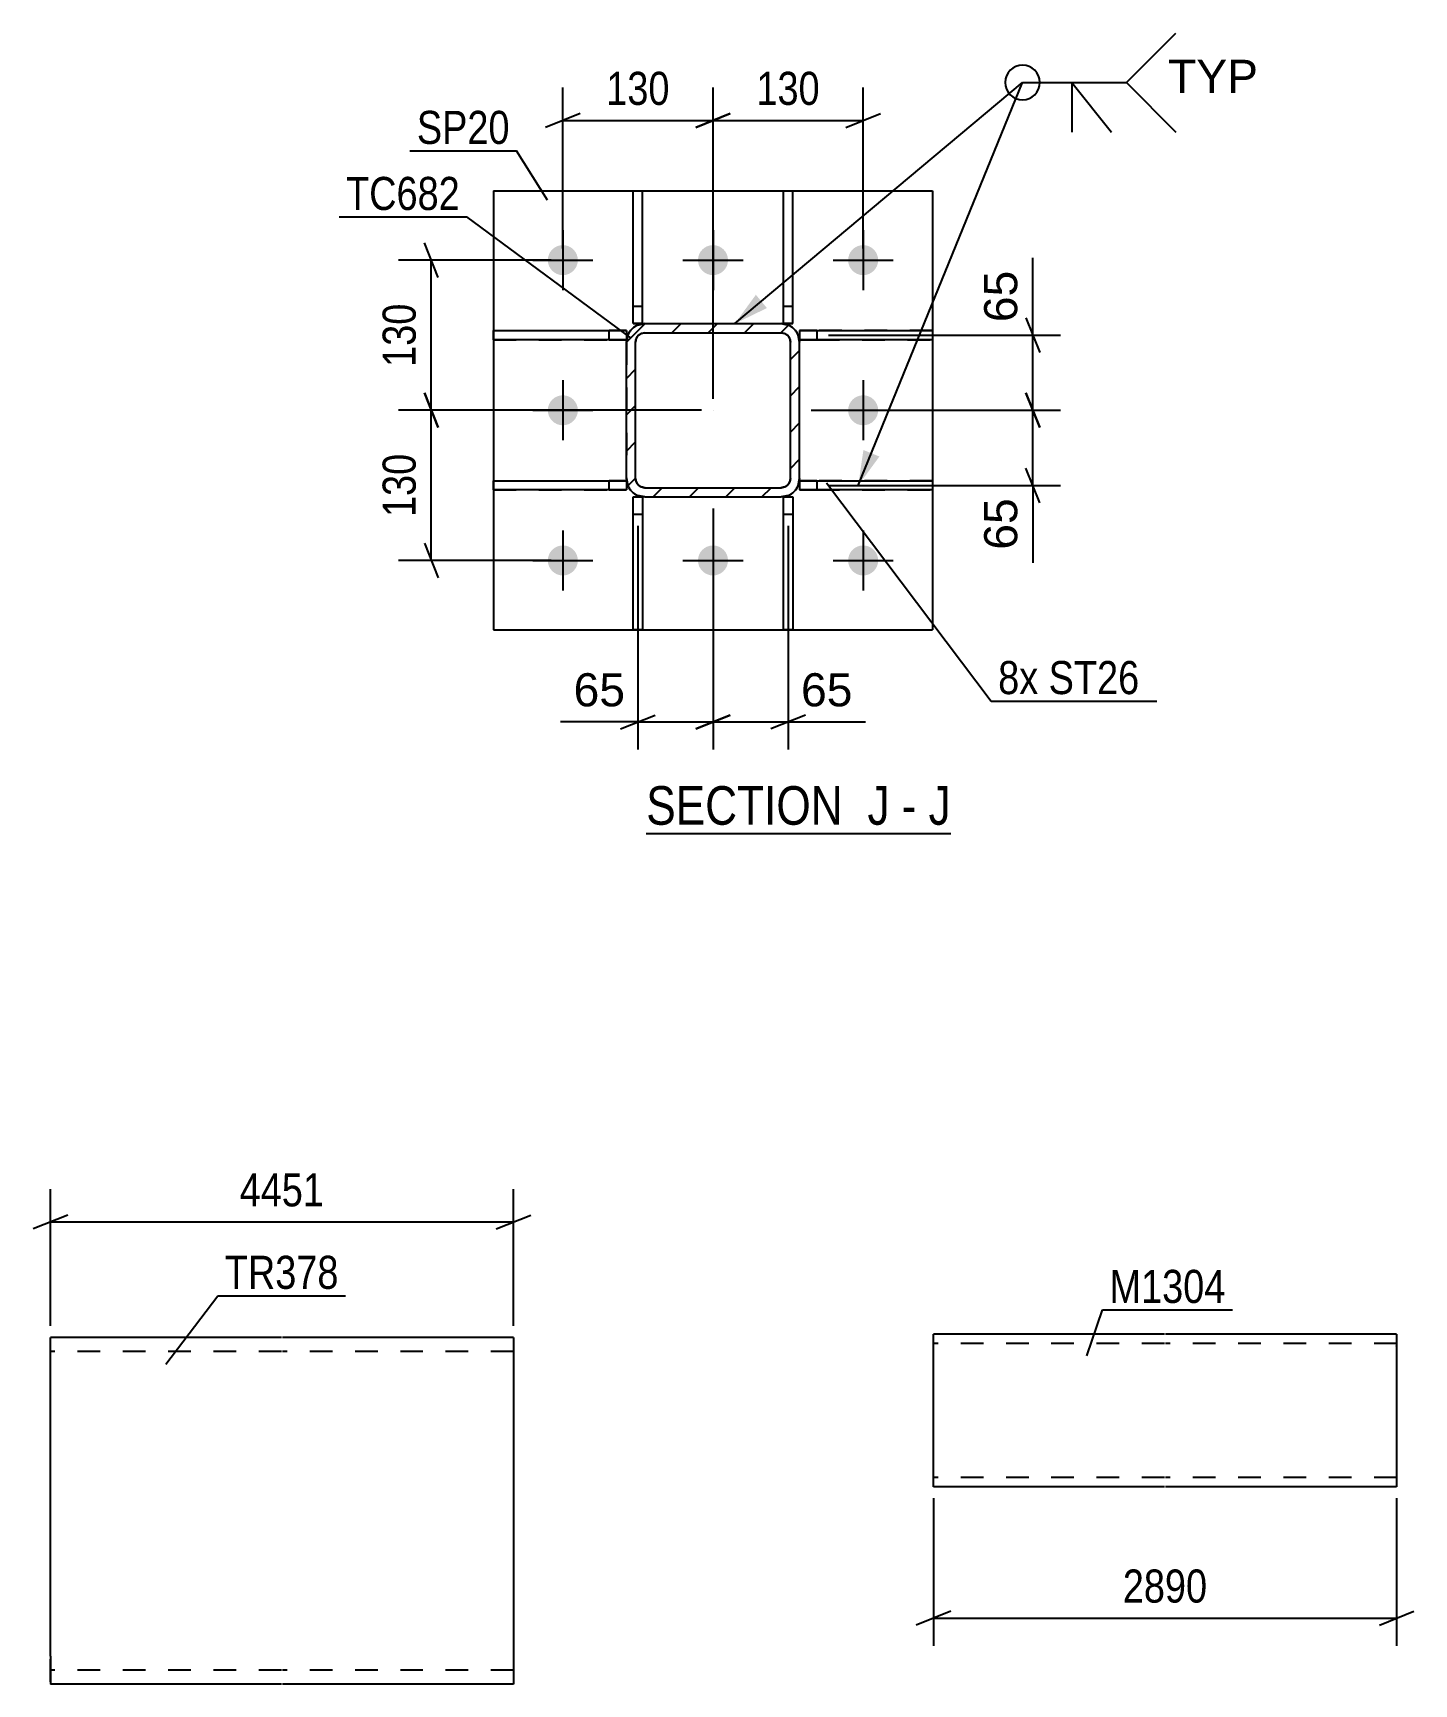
# Model space of a CAD drawing. Header units: millimetres. Extents: x 0 to 841, y 0 to 594.
# Drawn here: x 523.2 to 642.8, y 311.5 to 454.5 of the extents above; entities that cross this region are included whole.
import ezdxf

# ---------------------------------------------------------------- set-up
doc = ezdxf.new("R2010")
doc.units = ezdxf.units.MM
doc.linetypes.add('DXK_LINE_DOT2', pattern=[3.9198, 1.9599, -1.9599])
doc.linetypes.add('DXK_LINE_DOT3', pattern=[5.9187, 2.979, -0.9799, 0.9799, -0.9799])
doc.styles.add('Arial', font='ARIAL.TTF', dxfattribs={"height": 0.2})
doc.styles.add('Arial Narrow', font='ARIALN.TTF', dxfattribs={"height": 0.2})

# ---------------------------------------------------------------- blocks, each defined once
blk = doc.blocks.new('Unknown-318891736-61 - 1640')
at = {"color": 6, "linetype": 'Continuous'}
blk.add_line((576.33, 385.16), (602.7, 385.16), dxfattribs=at)
at = {"color": 0, "linetype": 'Continuous'}
for points in [[(594.44, 385.91), (594.44, 389.41), (576.33, 389.41), (576.33, 385.91)], [(597.4, 385.91), (597.4, 389.41), (595.49, 389.41), (595.49, 385.91)], [(599.73, 385.91), (599.73, 389.41), (598.45, 389.41), (598.45, 385.91)], [(602.7, 385.91), (602.7, 389.41), (600.78, 389.41), (600.78, 385.91)]]:
    blk.add_wipeout(points, dxfattribs=at)
at = {"color": 7, "linetype": 'Continuous', "style": 'Arial Narrow'}
for s, p in [('SECTION ', (576.33, 385.91)), ('J', (595.49, 385.91)), ('J', (600.78, 385.91)), ('-', (598.45, 385.91))]:
    blk.add_text(s, height=3.34, dxfattribs=at).set_placement(p)
blk = doc.blocks.new('Part-318891736-3151 - 3135')
at = {"color": 2, "linetype": 'Continuous'}
for p, q in [((621.2, 341.8), (601.2, 341.8)), ((601.2, 328.72), (601.2, 341.8)), ((641.3, 341.8), (621.3, 341.8)), ((641.3, 341.8), (641.3, 340.2)), ((641.3, 340.2), (641.3, 328.6)), ((601.2, 328.6), (601.2, 328.72)), ((621.2, 328.6), (601.2, 328.6)), ((641.3, 328.6), (621.3, 328.6))]:
    blk.add_line(p, q, dxfattribs=at)
at = {"color": 7, "linetype": 'DXK_LINE_DOT2'}
for p, q in [((641.3, 341.68), (641.3, 340.2)), ((621.2, 341), (601.2, 341)), ((601.2, 340.94), (601.2, 341)), ((601.2, 340.76), (601.2, 340.81)), ((641.3, 341), (621.3, 341)), ((641.3, 340.94), (641.3, 341)), ((641.3, 340.76), (641.3, 340.81)), ((621.2, 329.4), (601.2, 329.4)), ((641.3, 329.4), (621.3, 329.4))]:
    blk.add_line(p, q, dxfattribs=at)
blk = doc.blocks.new('Part-318891736-2355 - 2339')
at = {"color": 2, "linetype": 'Continuous'}
for p, q in [((544.74, 341.52), (524.74, 341.52)), ((524.74, 313.92), (524.74, 341.52)), ((564.84, 341.52), (544.84, 341.52)), ((564.84, 341.52), (564.84, 311.52)), ((524.74, 313.92), (524.74, 311.52)), ((544.74, 311.52), (524.74, 311.52)), ((564.84, 311.52), (544.84, 311.52))]:
    blk.add_line(p, q, dxfattribs=at)
at = {"color": 7, "linetype": 'DXK_LINE_DOT2'}
for p, q in [((544.74, 340.32), (524.74, 340.32)), ((564.84, 340.32), (544.84, 340.32)), ((524.74, 311.7), (524.74, 313.92)), ((524.74, 312.72), (524.74, 312.81)), ((544.74, 312.72), (524.74, 312.72)), ((564.84, 312.72), (544.84, 312.72)), ((564.84, 312.72), (564.84, 312.81))]:
    blk.add_line(p, q, dxfattribs=at)
blk = doc.blocks.new('Part-318891736-1663 - 1640')
at = {"color": 2, "linetype": 'Continuous'}
for p, q in [((563.11, 440.79), (601.11, 440.79)), ((563.11, 440.79), (563.11, 402.79)), ((601.11, 440.79), (601.11, 402.79)), ((563.11, 402.79), (601.11, 402.79))]:
    blk.add_line(p, q, dxfattribs=at)
blk = doc.blocks.new('Part-318891736-1689 - 1640')
at = {"color": 2, "linetype": 'Continuous'}
for p, q in [((588.21, 414.29), (588.21, 414.29)), ((588.21, 414.29), (589.01, 414.29)), ((588.21, 402.79), (588.21, 414.29)), ((589.01, 414.29), (589.01, 414.29)), ((589.01, 414.29), (589.01, 402.79)), ((589.01, 402.79), (588.21, 402.79))]:
    blk.add_line(p, q, dxfattribs=at)
at = {"color": 7, "linetype": 'DXK_LINE_DOT2'}
for p, q in [((588.21, 414.29), (588.21, 414.29)), ((588.21, 414.29), (589.01, 414.29)), ((589.01, 414.29), (589.01, 414.29)), ((588.21, 412.79), (589.01, 412.79))]:
    blk.add_line(p, q, dxfattribs=at)
blk = doc.blocks.new('Part-318891736-1657 - 1640')
at = {"linetype": 'Continuous'}
h = blk.add_hatch(dxfattribs=at)
h.set_pattern_fill('', scale=0.7, style=0, pattern_type=0)
h.set_pattern_definition([(45, (576.2079, 429.292), (-1.57154, 1.57154), [])])
h.paths.add_polyline_path([(588.01, 429.29), (576.21, 429.29), (575.6, 429.17), (575.08, 428.82), (574.73, 428.3), (574.61, 427.69), (574.61, 415.89), (574.73, 415.28), (575.08, 414.76), (575.6, 414.41), (576.21, 414.29), (588.01, 414.29), (588.62, 414.41), (589.14, 414.76), (589.49, 415.28), (589.61, 415.89), (589.61, 427.69), (589.49, 428.3), (589.14, 428.82), (588.62, 429.17)])
h.paths.add_polyline_path([(588.75, 428), (588.81, 427.69), (588.81, 415.89), (588.75, 415.59), (588.57, 415.33), (588.31, 415.15), (588.01, 415.09), (576.21, 415.09), (575.9, 415.15), (575.64, 415.33), (575.47, 415.59), (575.41, 415.89), (575.41, 427.69), (575.47, 428), (575.64, 428.26), (575.9, 428.43), (576.21, 428.49), (588.01, 428.49), (588.31, 428.43), (588.57, 428.26)])
at = {"color": 7, "linetype": 'DXK_LINE_DOT2'}
for p, q in [((575.6, 429.17), (576.21, 429.29)), ((576.21, 429.29), (588.01, 429.29)), ((588.01, 429.29), (588.62, 429.17)), ((574.61, 427.69), (574.73, 428.3)), ((574.61, 427.69), (574.61, 415.89)), ((575.47, 428), (575.41, 427.69)), ((575.41, 415.89), (575.41, 427.69)), ((576.21, 428.49), (575.9, 428.43)), ((576.21, 428.49), (588.01, 428.49)), ((588.31, 428.43), (588.01, 428.49)), ((588.81, 427.69), (588.75, 428)), ((588.81, 415.89), (588.81, 427.69)), ((589.49, 428.3), (589.61, 427.69)), ((589.61, 415.89), (589.61, 427.69)), ((574.73, 415.28), (574.61, 415.89)), ((575.41, 415.89), (575.47, 415.59)), ((575.9, 415.15), (576.21, 415.09)), ((576.21, 415.09), (588.01, 415.09)), ((588.01, 415.09), (588.31, 415.15)), ((588.75, 415.59), (588.81, 415.89)), ((589.61, 415.89), (589.49, 415.28)), ((576.21, 414.29), (575.6, 414.41)), ((576.21, 414.29), (588.01, 414.29)), ((588.62, 414.41), (588.01, 414.29))]:
    blk.add_line(p, q, dxfattribs=at)
at = {"color": 2, "linetype": 'Continuous'}
for p, q in [((576.21, 429.29), (575.6, 429.17)), ((576.21, 429.29), (576.21, 429.29)), ((576.21, 429.29), (588.01, 429.29)), ((588.01, 429.29), (588.01, 429.29)), ((588.62, 429.17), (588.01, 429.29)), ((574.73, 428.3), (574.61, 427.69)), ((574.61, 427.69), (574.61, 427.69)), ((574.61, 415.89), (574.61, 427.69)), ((575.41, 427.69), (575.47, 428)), ((575.41, 427.69), (575.41, 427.69)), ((575.41, 415.89), (575.41, 427.69)), ((575.9, 428.43), (576.21, 428.49)), ((576.21, 428.49), (576.21, 428.49)), ((576.21, 428.49), (588.01, 428.49)), ((588.01, 428.49), (588.01, 428.49)), ((588.01, 428.49), (588.31, 428.43)), ((588.75, 428), (588.81, 427.69)), ((588.81, 427.69), (588.81, 427.69)), ((588.81, 415.89), (588.81, 427.69)), ((589.61, 427.69), (589.49, 428.3)), ((589.61, 427.69), (589.61, 427.69)), ((589.61, 415.89), (589.61, 427.69)), ((574.61, 415.89), (574.61, 415.89)), ((574.61, 415.89), (574.73, 415.28)), ((575.41, 415.89), (575.41, 415.89)), ((575.47, 415.59), (575.41, 415.89)), ((576.21, 415.09), (575.9, 415.15)), ((576.21, 415.09), (576.21, 415.09)), ((576.21, 415.09), (588.01, 415.09)), ((588.31, 415.15), (588.01, 415.09)), ((588.01, 415.09), (588.01, 415.09)), ((588.81, 415.89), (588.75, 415.59)), ((588.81, 415.89), (588.81, 415.89)), ((589.49, 415.28), (589.61, 415.89)), ((589.61, 415.89), (589.61, 415.89)), ((575.6, 414.41), (576.21, 414.29)), ((576.21, 414.29), (576.21, 414.29)), ((576.21, 414.29), (588.01, 414.29)), ((588.01, 414.29), (588.62, 414.41)), ((588.01, 414.29), (588.01, 414.29))]:
    blk.add_line(p, q, dxfattribs=at)
at = {"color": 7, "linetype": 'DXK_LINE_DOT3'}
blk.add_line((582.11, 421.79), (582.11, 421.79), dxfattribs=at)
at = {"color": 7, "linetype": 'DXK_LINE_DOT2'}
for centre, radius, start, end in [((576.21, 427.69), 1.6, 112.5, 157.5), ((588.01, 427.69), 1.6, 22.5, 67.5), ((576.21, 427.69), 0.8, 112.5, 157.5), ((588.01, 427.69), 0.8, 22.5, 67.5), ((576.21, 415.89), 1.6, 202.5, 247.5), ((576.21, 415.89), 0.8, 202.5, 247.5), ((588.01, 415.89), 0.8, 292.5, 337.5), ((588.01, 415.89), 1.6, 292.5, 337.5)]:
    blk.add_arc(centre, radius, start, end, dxfattribs=at)
at = {"color": 2, "linetype": 'Continuous'}
for centre, radius, start, end in [((576.21, 427.69), 1.6, 112.5, 157.5), ((588.01, 427.69), 1.6, 22.5, 67.5), ((576.21, 427.69), 0.8, 112.5, 157.5), ((588.01, 427.69), 0.8, 22.5, 67.5), ((576.21, 415.89), 1.6, 202.5, 247.5), ((576.21, 415.89), 0.8, 202.5, 247.5), ((588.01, 415.89), 0.8, 292.5, 337.5), ((588.01, 415.89), 1.6, 292.5, 337.5)]:
    blk.add_arc(centre, radius, start, end, dxfattribs=at)
blk = doc.blocks.new('Part-318891736-1699 - 1640')
at = {"color": 2, "linetype": 'Continuous'}
for p, q in [((588.21, 429.29), (588.21, 440.79)), ((588.21, 440.79), (589.01, 440.79)), ((589.01, 429.29), (589.01, 440.79)), ((588.21, 429.29), (589.01, 429.29)), ((588.21, 429.29), (588.21, 429.29)), ((589.01, 429.29), (589.01, 429.29))]:
    blk.add_line(p, q, dxfattribs=at)
at = {"color": 7, "linetype": 'DXK_LINE_DOT2'}
for p, q in [((588.21, 430.79), (589.01, 430.79)), ((589.01, 429.29), (588.21, 429.29))]:
    blk.add_line(p, q, dxfattribs=at)
blk = doc.blocks.new('Part-318891736-1694 - 1640')
at = {"color": 2, "linetype": 'Continuous'}
for p, q in [((575.21, 414.29), (575.21, 414.29)), ((575.21, 414.29), (576.01, 414.29)), ((575.21, 402.79), (575.21, 414.29)), ((576.01, 414.29), (576.01, 414.29)), ((576.01, 414.29), (576.01, 402.79)), ((576.01, 402.79), (575.21, 402.79))]:
    blk.add_line(p, q, dxfattribs=at)
at = {"color": 7, "linetype": 'DXK_LINE_DOT2'}
for p, q in [((575.21, 414.29), (575.21, 414.29)), ((575.21, 414.29), (576.01, 414.29)), ((576.01, 414.29), (576.01, 414.29)), ((575.21, 412.79), (576.01, 412.79))]:
    blk.add_line(p, q, dxfattribs=at)
blk = doc.blocks.new('Part-318891736-1704 - 1640')
at = {"color": 2, "linetype": 'Continuous'}
for p, q in [((575.21, 429.29), (575.21, 440.79)), ((575.21, 440.79), (576.01, 440.79)), ((576.01, 429.29), (576.01, 440.79)), ((575.21, 429.29), (576.01, 429.29)), ((575.21, 429.29), (575.21, 429.29)), ((576.01, 429.29), (576.01, 429.29))]:
    blk.add_line(p, q, dxfattribs=at)
at = {"color": 7, "linetype": 'DXK_LINE_DOT2'}
for p, q in [((575.21, 430.79), (576.01, 430.79)), ((576.01, 429.29), (575.21, 429.29))]:
    blk.add_line(p, q, dxfattribs=at)
blk = doc.blocks.new('Part-318891736-1709 - 1640')
at = {"color": 2, "linetype": 'Continuous'}
for p, q in [((589.61, 428.69), (589.61, 428.69)), ((589.61, 428.69), (601.11, 428.69)), ((589.61, 428.69), (589.61, 427.89)), ((601.11, 427.89), (589.61, 427.89)), ((601.11, 428.69), (601.11, 427.89))]:
    blk.add_line(p, q, dxfattribs=at)
at = {"color": 7, "linetype": 'DXK_LINE_DOT2'}
for p, q in [((591.11, 428.69), (589.61, 428.69)), ((589.61, 428.69), (589.61, 428.69)), ((589.61, 427.89), (591.11, 427.89)), ((601.11, 428.69), (591.11, 428.69)), ((591.11, 428.69), (591.11, 427.89)), ((591.11, 427.89), (601.11, 427.89))]:
    blk.add_line(p, q, dxfattribs=at)
blk = doc.blocks.new('Part-318891736-1714 - 1640')
at = {"color": 2, "linetype": 'Continuous'}
for p, q in [((589.61, 415.69), (589.61, 415.69)), ((589.61, 415.69), (601.11, 415.69)), ((589.61, 415.69), (589.61, 414.89)), ((601.11, 414.89), (589.61, 414.89)), ((601.11, 415.69), (601.11, 414.89))]:
    blk.add_line(p, q, dxfattribs=at)
at = {"color": 7, "linetype": 'DXK_LINE_DOT2'}
for p, q in [((591.11, 415.69), (589.61, 415.69)), ((589.61, 415.69), (589.61, 415.69)), ((589.61, 414.89), (591.11, 414.89)), ((601.11, 415.69), (591.11, 415.69)), ((591.11, 415.69), (591.11, 414.89)), ((591.11, 414.89), (601.11, 414.89))]:
    blk.add_line(p, q, dxfattribs=at)
blk = doc.blocks.new('Part-318891736-1719 - 1640')
at = {"color": 2, "linetype": 'Continuous'}
for p, q in [((563.11, 427.89), (563.11, 428.69)), ((563.11, 428.69), (574.61, 428.69)), ((574.61, 427.89), (563.11, 427.89)), ((574.61, 428.69), (574.61, 427.89)), ((574.61, 427.89), (574.61, 427.89))]:
    blk.add_line(p, q, dxfattribs=at)
at = {"color": 7, "linetype": 'DXK_LINE_DOT2'}
for p, q in [((563.11, 428.69), (573.11, 428.69)), ((563.11, 427.89), (573.11, 427.89)), ((573.11, 427.89), (573.11, 428.69)), ((574.61, 428.69), (573.11, 428.69)), ((573.11, 427.89), (574.61, 427.89)), ((574.61, 428.69), (574.61, 428.69))]:
    blk.add_line(p, q, dxfattribs=at)
blk = doc.blocks.new('Part-318891736-1724 - 1640')
at = {"color": 2, "linetype": 'Continuous'}
for p, q in [((563.11, 414.89), (563.11, 415.69)), ((563.11, 415.69), (574.61, 415.69)), ((574.61, 414.89), (563.11, 414.89)), ((574.61, 415.69), (574.61, 414.89)), ((574.61, 414.89), (574.61, 414.89))]:
    blk.add_line(p, q, dxfattribs=at)
at = {"color": 7, "linetype": 'DXK_LINE_DOT2'}
for p, q in [((563.11, 415.69), (573.11, 415.69)), ((563.11, 414.89), (573.11, 414.89)), ((573.11, 414.89), (573.11, 415.69)), ((574.61, 415.69), (573.11, 415.69)), ((573.11, 414.89), (574.61, 414.89)), ((574.61, 415.69), (574.61, 415.69))]:
    blk.add_line(p, q, dxfattribs=at)
blk = doc.blocks.new('Bolt-318891736-1735 - 1640')
at = {"linetype": 'Continuous'}
for points in [[(570.41, 434.79, -1), (567.81, 434.79, -1)], [(583.41, 434.79, -1), (580.81, 434.79, -1)], [(596.41, 434.79, -1), (593.81, 434.79, -1)], [(570.41, 421.79, -1), (567.81, 421.79, -1)], [(596.41, 421.79, -1), (593.81, 421.79, -1)], [(570.41, 408.79, -1), (567.81, 408.79, -1)], [(583.41, 408.79, -1), (580.81, 408.79, -1)], [(596.41, 408.79, -1), (593.81, 408.79, -1)]]:
    blk.add_hatch(color=1, dxfattribs=at).paths.add_polyline_path(points)
at = {"color": 1, "linetype": 'Continuous'}
for p, q in [((569.11, 437.39), (569.11, 432.19)), ((582.11, 437.39), (582.11, 432.19)), ((595.11, 437.39), (595.11, 432.19)), ((566.51, 434.79), (571.71, 434.79)), ((579.51, 434.79), (584.71, 434.79)), ((592.51, 434.79), (597.71, 434.79)), ((569.11, 424.39), (569.11, 419.19)), ((595.11, 424.39), (595.11, 419.19)), ((566.51, 421.79), (571.71, 421.79)), ((592.51, 421.79), (597.71, 421.79)), ((569.11, 411.39), (569.11, 406.19)), ((582.11, 411.39), (582.11, 406.19)), ((595.11, 411.39), (595.11, 406.19)), ((566.51, 408.79), (571.71, 408.79)), ((579.51, 408.79), (584.71, 408.79)), ((592.51, 408.79), (597.71, 408.79))]:
    blk.add_line(p, q, dxfattribs=at)
blk = doc.blocks.new('StraightDimension-318891736-3154 - 3135')
at = {"color": 7, "linetype": 'Continuous'}
for p, q in [((601.2, 327.6), (601.2, 314.82)), ((641.3, 327.6), (641.3, 314.82)), ((602.7, 317.82), (599.7, 316.62)), ((639.8, 316.62), (642.8, 317.82)), ((601.2, 317.22), (641.3, 317.22))]:
    blk.add_line(p, q, dxfattribs=at)
at = {"color": 0}
blk.add_wipeout([(625.51, 317.97), (625.51, 322.17), (616.99, 322.17), (616.99, 317.97)], dxfattribs=at)
at = {"color": 3, "style": 'Arial Narrow'}
blk.add_text('2890', height=2.863, dxfattribs=at).set_placement((617.59, 318.57))
blk = doc.blocks.new('StraightDimension-318891736-2360 - 2339')
at = {"color": 7, "linetype": 'Continuous'}
for p, q in [((524.74, 342.52), (524.74, 354.37)), ((564.84, 342.52), (564.84, 354.37)), ((526.24, 352.12), (523.24, 350.92)), ((563.34, 350.92), (566.34, 352.12)), ((524.74, 351.52), (564.84, 351.52))]:
    blk.add_line(p, q, dxfattribs=at)
at = {"color": 0}
blk.add_wipeout([(549.04, 352.27), (549.04, 356.47), (540.53, 356.47), (540.53, 352.27)], dxfattribs=at)
at = {"color": 3, "style": 'Arial Narrow'}
blk.add_text('4451', height=2.863, dxfattribs=at).set_placement((541.13, 352.87))
blk = doc.blocks.new('StraightDimension-318891736-10969 - 1640')
at = {"color": 7, "linetype": 'Continuous'}
for p, q in [((558.32, 420.29), (557.12, 423.29)), ((581.11, 421.79), (554.87, 421.79)), ((557.72, 408.79), (557.72, 421.79)), ((557.12, 410.29), (558.32, 407.29)), ((568.11, 408.79), (554.87, 408.79))]:
    blk.add_line(p, q, dxfattribs=at)
at = {"color": 0}
blk.add_wipeout([(556.97, 418.63), (552.77, 418.63), (552.77, 411.95), (556.97, 411.95)], dxfattribs=at)
at = {"color": 3, "style": 'Arial Narrow'}
blk.add_text('130', height=2.863, rotation=90.0002, dxfattribs=at).set_placement((556.37, 412.55))
blk = doc.blocks.new('StraightDimension-318891736-10968 - 1640')
at = {"color": 7, "linetype": 'Continuous'}
for p, q in [((558.32, 433.29), (557.12, 436.29)), ((568.11, 434.79), (554.87, 434.79)), ((557.72, 421.79), (557.72, 434.79)), ((557.12, 423.29), (558.32, 420.29)), ((581.11, 421.79), (554.87, 421.79))]:
    blk.add_line(p, q, dxfattribs=at)
at = {"color": 0}
blk.add_wipeout([(556.97, 431.63), (552.77, 431.63), (552.77, 424.95), (556.97, 424.95)], dxfattribs=at)
at = {"color": 3, "style": 'Arial Narrow'}
blk.add_text('130', height=2.863, rotation=90.0002, dxfattribs=at).set_placement((556.37, 425.55))
blk = doc.blocks.new('StraightDimension-318891736-1777 - 1640')
at = {"color": 7, "linetype": 'Continuous'}
for p, q in [((582.11, 413.29), (582.11, 392.41)), ((575.61, 411.79), (575.61, 392.41)), ((575.61, 394.81), (568.91, 394.81)), ((575.61, 394.81), (568.91, 394.81)), ((574.11, 394.21), (577.11, 395.41)), ((575.61, 394.81), (582.11, 394.81)), ((583.61, 395.41), (580.61, 394.21))]:
    blk.add_line(p, q, dxfattribs=at)
at = {"color": 0}
blk.add_wipeout([(575.08, 395.56), (575.08, 399.76), (569.44, 399.76), (569.44, 395.56)], dxfattribs=at)
at = {"color": 3, "style": 'Arial'}
blk.add_text('65', height=2.865, dxfattribs=at).set_placement((570.04, 396.16))
blk = doc.blocks.new('StraightDimension-318891736-1770 - 1640')
at = {"color": 7, "linetype": 'Continuous'}
for p, q in [((609.8, 428.29), (609.8, 434.99)), ((609.8, 428.29), (609.8, 434.99)), ((609.2, 429.79), (610.4, 426.79)), ((592.11, 428.29), (612.2, 428.29)), ((609.8, 421.79), (609.8, 428.29)), ((610.4, 420.29), (609.2, 423.29)), ((590.61, 421.79), (612.2, 421.79))]:
    blk.add_line(p, q, dxfattribs=at)
at = {"color": 0}
blk.add_wipeout([(609.05, 434.46), (604.85, 434.46), (604.85, 428.82), (609.05, 428.82)], dxfattribs=at)
at = {"color": 3, "style": 'Arial'}
blk.add_text('65', height=2.865, rotation=90.0002, dxfattribs=at).set_placement((608.45, 429.42))
blk = doc.blocks.new('StraightDimension-318891736-1764 - 1640')
at = {"color": 7, "linetype": 'Continuous'}
for p, q in [((609.2, 423.29), (610.4, 420.29)), ((590.61, 421.79), (612.2, 421.79)), ((609.8, 415.29), (609.8, 421.79)), ((610.4, 413.79), (609.2, 416.79)), ((592.11, 415.29), (612.2, 415.29)), ((609.8, 415.29), (609.8, 408.59)), ((609.8, 415.29), (609.8, 408.59))]:
    blk.add_line(p, q, dxfattribs=at)
at = {"color": 0}
blk.add_wipeout([(609.05, 414.77), (604.85, 414.77), (604.85, 409.12), (609.05, 409.12)], dxfattribs=at)
at = {"color": 3, "style": 'Arial'}
blk.add_text('65', height=2.865, rotation=90.0002, dxfattribs=at).set_placement((608.45, 409.72))
blk = doc.blocks.new('StraightDimension-318891736-1784 - 1640')
at = {"color": 7, "linetype": 'Continuous'}
for p, q in [((582.11, 413.29), (582.11, 392.41)), ((588.61, 411.79), (588.61, 392.41)), ((580.61, 394.21), (583.61, 395.41)), ((582.11, 394.81), (588.61, 394.81)), ((590.11, 395.41), (587.11, 394.21)), ((588.61, 394.81), (595.3, 394.81)), ((588.61, 394.81), (595.3, 394.81))]:
    blk.add_line(p, q, dxfattribs=at)
at = {"color": 0}
blk.add_wipeout([(594.78, 395.56), (594.78, 399.76), (589.13, 399.76), (589.13, 395.56)], dxfattribs=at)
at = {"color": 3, "style": 'Arial'}
blk.add_text('65', height=2.865, dxfattribs=at).set_placement((589.73, 396.16))
blk = doc.blocks.new('StraightDimension-318891736-10948 - 1640')
at = {"color": 7, "linetype": 'Continuous'}
for p, q in [((582.11, 422.79), (582.11, 449.73)), ((595.11, 435.79), (595.11, 449.73)), ((583.61, 447.48), (580.61, 446.28)), ((593.61, 446.28), (596.61, 447.48)), ((582.11, 446.88), (595.11, 446.88))]:
    blk.add_line(p, q, dxfattribs=at)
at = {"color": 0}
blk.add_wipeout([(591.95, 447.63), (591.95, 451.83), (585.27, 451.83), (585.27, 447.63)], dxfattribs=at)
at = {"color": 3, "style": 'Arial Narrow'}
blk.add_text('130', height=2.863, dxfattribs=at).set_placement((585.87, 448.23))
blk = doc.blocks.new('StraightDimension-318891736-10949 - 1640')
at = {"color": 7, "linetype": 'Continuous'}
for p, q in [((569.11, 435.79), (569.11, 449.73)), ((582.11, 422.79), (582.11, 449.73)), ((570.61, 447.48), (567.61, 446.28)), ((580.61, 446.28), (583.61, 447.48)), ((569.11, 446.88), (582.11, 446.88))]:
    blk.add_line(p, q, dxfattribs=at)
at = {"color": 0}
blk.add_wipeout([(578.95, 447.63), (578.95, 451.83), (572.27, 451.83), (572.27, 447.63)], dxfattribs=at)
at = {"color": 3, "style": 'Arial Narrow'}
blk.add_text('130', height=2.863, dxfattribs=at).set_placement((572.87, 448.23))
blk = doc.blocks.new('Mark-318891736-3147 - 3135')
at = {"color": 0}
blk.add_wipeout([(626.49, 344.51), (626.49, 347.51), (616.44, 347.51), (616.44, 344.51)], dxfattribs=at)
blk.add_wipeout([(626.49, 344.51), (626.49, 347.51), (616.44, 347.51), (616.44, 344.51)], dxfattribs=at)
at = {"color": 30, "linetype": 'Continuous'}
for p, q in [((614.47, 339.93), (615.84, 343.91)), ((615.84, 343.91), (627.09, 343.91))]:
    blk.add_line(p, q, dxfattribs=at)
at = {"color": 3, "style": 'Arial Narrow'}
blk.add_text('M1304', height=2.863, dxfattribs=at).set_placement((616.44, 344.51))
blk = doc.blocks.new('Mark-318891736-2351 - 2339')
at = {"color": 0}
blk.add_wipeout([(549.7, 345.73), (549.7, 348.73), (539.84, 348.73), (539.84, 345.73)], dxfattribs=at)
blk.add_wipeout([(549.7, 345.73), (549.7, 348.73), (539.84, 348.73), (539.84, 345.73)], dxfattribs=at)
at = {"color": 30, "linetype": 'Continuous'}
for p, q in [((534.73, 339.2), (539.24, 345.13)), ((539.24, 345.13), (550.3, 345.13))]:
    blk.add_line(p, q, dxfattribs=at)
at = {"color": 3, "style": 'Arial Narrow'}
blk.add_text('TR378', height=2.863, dxfattribs=at).set_placement((539.84, 345.73))
blk = doc.blocks.new('Mark-318891736-1653 - 1640')
at = {"color": 0}
blk.add_wipeout([(560.2, 439.13), (560.2, 442.13), (550.34, 442.13), (550.34, 439.13)], dxfattribs=at)
blk.add_wipeout([(560.2, 439.13), (560.2, 442.13), (550.34, 442.13), (550.34, 439.13)], dxfattribs=at)
at = {"color": 30, "linetype": 'Continuous'}
for p in [(549.74, 438.53), (575.03, 428.02)]:
    blk.add_line(p, (560.8, 438.53), dxfattribs=at)
at = {"color": 3, "style": 'Arial Narrow'}
blk.add_text('TC682', height=2.863, dxfattribs=at).set_placement((550.34, 439.13))
blk = doc.blocks.new('MarkSet-318891736-1828 - 1640')
at = {"color": 0}
for points in [[(610.27, 397.22), (610.27, 400.22), (606.8, 400.22), (606.8, 397.22)], [(619.03, 397.22), (619.03, 400.22), (611.17, 400.22), (611.17, 397.22)]]:
    blk.add_wipeout(points, dxfattribs=at)
for points in [[(610.27, 397.22), (610.27, 400.22), (606.8, 400.22), (606.8, 397.22)], [(619.03, 397.22), (619.03, 400.22), (611.17, 400.22), (611.17, 397.22)]]:
    blk.add_wipeout(points, dxfattribs=at)
at = {"color": 30, "linetype": 'Continuous'}
for p, q in [((591.94, 415.5), (606.2, 396.62)), ((606.2, 396.62), (620.53, 396.62))]:
    blk.add_line(p, q, dxfattribs=at)
at = {"color": 3, "style": 'Arial Narrow'}
for s, p in [('8x', (606.8, 397.22)), ('ST26', (611.17, 397.22))]:
    blk.add_text(s, height=2.863, dxfattribs=at).set_placement(p)
blk = doc.blocks.new('Mark-318891736-1659 - 1640')
at = {"color": 0}
blk.add_wipeout([(564.51, 444.85), (564.51, 447.85), (556.47, 447.85), (556.47, 444.85)], dxfattribs=at)
blk.add_wipeout([(564.51, 444.85), (564.51, 447.85), (556.47, 447.85), (556.47, 444.85)], dxfattribs=at)
at = {"color": 30, "linetype": 'Continuous'}
for p in [(555.87, 444.25), (567.77, 439.98)]:
    blk.add_line(p, (565.11, 444.25), dxfattribs=at)
at = {"color": 3, "style": 'Arial Narrow'}
blk.add_text('SP20', height=2.863, dxfattribs=at).set_placement((556.47, 444.85))
blk = doc.blocks.new('WeldMark-318891736-1790 - 1640')
at = {"linetype": 'Continuous'}
for points in [[(586.78, 430.64), (584, 429.29), (585.82, 431.79)], [(596.52, 417.79), (594.69, 415.29), (595.13, 418.35)]]:
    blk.add_hatch(color=30, dxfattribs=at).paths.add_polyline_path(points)
at = {"color": 30, "linetype": 'Continuous'}
for p, q in [((584, 429.29), (608.91, 450.17)), ((594.69, 415.29), (608.91, 450.17)), ((608.91, 450.17), (617.91, 450.17))]:
    blk.add_line(p, q, dxfattribs=at)
at = {"color": 3, "linetype": 'Continuous'}
for q in [(616.62, 445.88), (613.19, 445.88)]:
    blk.add_line((613.19, 450.17), q, dxfattribs=at)
for start, end in [(90, 270), (270, 90)]:
    blk.add_arc((608.91, 450.17), 1.5, start, end, dxfattribs=at)
at = {"color": 0, "linetype": 'Continuous'}
blk.add_wipeout([(629.28, 449.27), (629.28, 452.27), (621.51, 452.27), (621.51, 449.27)], dxfattribs=at)
blk.add_wipeout([(629.28, 449.27), (629.28, 452.27), (621.51, 452.27), (621.51, 449.27)], dxfattribs=at)
at = {"color": 3, "linetype": 'Continuous'}
for q in [(622.19, 454.45), (622.19, 445.88)]:
    blk.add_line((617.91, 450.17), q, dxfattribs=at)
at = {"color": 3, "linetype": 'Continuous', "style": 'Arial'}
blk.add_text('TYP', height=2.865, dxfattribs=at).set_placement((621.51, 449.27))

msp = doc.modelspace()

# ---------------------------------------------------------------- block references
for name in ['Part-318891736-1663 - 1640', 'Part-318891736-1704 - 1640', 'Part-318891736-1699 - 1640', 'Bolt-318891736-1735 - 1640', 'Part-318891736-1657 - 1640', 'Part-318891736-1719 - 1640', 'Part-318891736-1709 - 1640', 'Part-318891736-1724 - 1640', 'Part-318891736-1714 - 1640', 'Part-318891736-1694 - 1640', 'Part-318891736-1689 - 1640', 'Unknown-318891736-61 - 1640', 'StraightDimension-318891736-2360 - 2339', 'Part-318891736-3151 - 3135', 'Part-318891736-2355 - 2339', 'StraightDimension-318891736-3154 - 3135']:
    msp.add_blockref(name, (0, 0))

# ---------------------------------------------------------------- next in the draw order: block references
for name in ['StraightDimension-318891736-1770 - 1640', 'StraightDimension-318891736-10969 - 1640', 'Mark-318891736-2351 - 2339', 'Mark-318891736-3147 - 3135']:
    msp.add_blockref(name, (0, 0))

# ---------------------------------------------------------------- next in the draw order: block references
for name in ['StraightDimension-318891736-10968 - 1640', 'StraightDimension-318891736-1764 - 1640', 'StraightDimension-318891736-1777 - 1640']:
    msp.add_blockref(name, (0, 0))

# ---------------------------------------------------------------- next in the draw order: block references
for name in ['StraightDimension-318891736-10948 - 1640', 'StraightDimension-318891736-1784 - 1640']:
    msp.add_blockref(name, (0, 0))

# ---------------------------------------------------------------- next in the draw order: block references
for name in ['StraightDimension-318891736-10949 - 1640', 'MarkSet-318891736-1828 - 1640']:
    msp.add_blockref(name, (0, 0))

# ---------------------------------------------------------------- next in the draw order: block references
for name in ['WeldMark-318891736-1790 - 1640', 'Mark-318891736-1653 - 1640']:
    msp.add_blockref(name, (0, 0))

# ---------------------------------------------------------------- next in the draw order: block references
msp.add_blockref('Mark-318891736-1659 - 1640', (0, 0))

doc.saveas('drawing.dxf')
